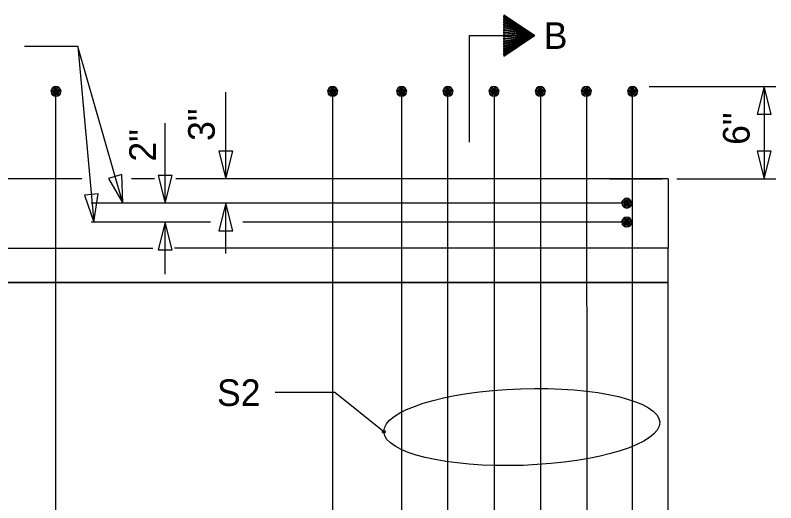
# Model space of a CAD drawing. Extents: x 0 to 34, y -1.9 to 25.4.
# Drawn here: x 17.146 to 21.265, y 5.699 to 8.341 of the extents above; entities that cross this region are included whole.
import ezdxf

# ---------------------------------------------------------------- set-up
doc = ezdxf.new("R2010")
doc.units = 0
for name, color, linetype in [('Arrowhead Terminators CELL', 7, 'Continuous'), ('P_SMU_Concrete_Girder', 7, 'Continuous'), ('P_SMU_Rebar_S_Bar', 7, 'Continuous'), ('SMU_Dimension Lines', 7, 'Continuous'), ('SMU_Text', 7, 'Continuous')]:
    doc.layers.add(name, color=color, linetype=linetype)

msp = doc.modelspace()

# ---------------------------------------------------------------- linework, layer by layer
at = {"layer": 'Arrowhead Terminators CELL'}
msp.add_lwpolyline([(19.7915, 8.1199), (19.9577, 8.2306), (19.7915, 8.1267), (19.7915, 8.1336), (19.9577, 8.2306), (19.7915, 8.1405), (19.7915, 8.1475), (19.9577, 8.2306), (19.7915, 8.1544), (19.7915, 8.1613), (19.9577, 8.2306), (19.7915, 8.1683), (19.7915, 8.1752), (19.9577, 8.2306), (19.7915, 8.1822), (19.7915, 8.1891), (19.9577, 8.2306), (19.7915, 8.196), (19.7915, 8.2029), (19.9577, 8.2306), (19.7915, 8.2099), (19.7915, 8.2168), (19.9577, 8.2306), (19.7915, 8.2237), (19.7915, 8.2376), (19.9577, 8.2306), (19.7915, 8.2445), (19.7915, 8.2514), (19.9577, 8.2306), (19.7915, 8.2584), (19.7915, 8.2653), (19.9577, 8.2306), (19.7915, 8.2722), (19.7915, 8.2791), (19.9577, 8.2306), (19.7915, 8.2861), (19.7915, 8.293), (19.9577, 8.2306), (19.7915, 8.3), (19.7915, 8.3068), (19.9577, 8.2306), (19.7915, 8.3138), (19.7915, 8.3207), (19.9577, 8.2306), (19.7915, 8.3277), (19.7915, 8.3346), (19.9577, 8.2306), (19.7915, 8.3414), (19.7915, 8.1199), (19.9577, 8.2306), (19.7915, 8.1267)], dxfattribs=at)
for points in [[(21.202, 7.9547), (21.1645, 7.8047), (21.2395, 7.8047)], [(18.2872, 7.4547), (18.3247, 7.6047), (18.2497, 7.6047)], [(21.202, 7.4547), (21.2395, 7.6047), (21.1645, 7.6047)], [(17.7292, 7.3231), (17.7237, 7.4777), (17.6516, 7.4569)], [(17.958, 7.3231), (17.9955, 7.4731), (17.9205, 7.4731)], [(17.572, 7.2203), (17.5956, 7.3731), (17.5209, 7.3663)], [(18.2872, 7.3231), (18.2497, 7.1731), (18.3247, 7.1731)], [(17.958, 7.2203), (17.9205, 7.0703), (17.9955, 7.0703)]]:
    msp.add_lwpolyline(points, close=True, dxfattribs=at)
at = {"layer": 'P_SMU_Concrete_Girder'}
for points in [[(17.5061, 7.4547), (14.6611, 7.4547)], [(17.8753, 7.4547), (17.7753, 7.4547)], [(17.9, 7.4547), (17.8753, 7.4547)], [(20.6828, 7.4547), (20.6828, 7.0797), (18.0086, 7.0797)], [(20.6828, 7.4547), (18.0152, 7.4547)], [(5.8343, 7.0797), (17.8912, 7.0797)], [(14.6611, 6.8922), (20.6828, 6.8922), (20.6828, 7.0797), (18.0589, 7.0797)], [(14.6611, 5.2047), (20.6828, 5.2047), (20.6828, 6.8922), (12.9614, 6.8922)]]:
    msp.add_lwpolyline(points, dxfattribs=at)
at = {"layer": 'P_SMU_Rebar_S_Bar'}
for p, q in [((17.3665, 4.6735), (17.3665, 7.9547)), ((18.8656, 4.6735), (18.8656, 7.9547)), ((19.2394, 4.6735), (19.2394, 7.9547)), ((19.4894, 4.6735), (19.4894, 7.9547)), ((20.4894, 4.6735), (20.4894, 7.9547)), ((19.7394, 7.9283), (19.7411, 4.6737)), ((19.9899, 7.9283), (19.9915, 4.6737)), ((20.2408, 7.9283), (20.2424, 4.6737)), ((20.4402, 7.3231), (17.5577, 7.3231)), ((18.204, 7.2203), (17.5577, 7.2203)), ((20.4402, 7.2203), (18.378, 7.2203))]:
    msp.add_line(p, q, dxfattribs=at)
for points in [[(17.3665, 7.9547), (17.3565, 7.9527), (17.3479, 7.947), (17.3422, 7.9384), (17.3401, 7.9283), (17.3422, 7.9182), (17.3479, 7.9096), (17.3564, 7.9039), (17.3665, 7.9019), (17.3766, 7.9039), (17.3852, 7.9096), (17.391, 7.9182), (17.393, 7.9283), (17.391, 7.9384), (17.3853, 7.9469), (17.3767, 7.9527), (17.3665, 7.9547), (17.3665, 7.9283), (17.3665, 7.9019), (17.3564, 7.9039), (17.3665, 7.9283), (17.3479, 7.9096), (17.3422, 7.9182), (17.3665, 7.9283), (17.3401, 7.9283), (17.3422, 7.9384), (17.3665, 7.9283), (17.3479, 7.947), (17.3565, 7.9527), (17.3665, 7.9283), (17.3767, 7.9527), (17.3853, 7.9469), (17.3665, 7.9283), (17.391, 7.9384), (17.393, 7.9283), (17.3665, 7.9283), (17.391, 7.9182), (17.3852, 7.9096), (17.3665, 7.9283), (17.3766, 7.9039)], [(18.8656, 7.9547), (18.8556, 7.9527), (18.847, 7.947), (18.8413, 7.9384), (18.8392, 7.9283), (18.8413, 7.9182), (18.847, 7.9096), (18.8555, 7.9039), (18.8656, 7.9019), (18.8757, 7.9039), (18.8843, 7.9096), (18.8901, 7.9182), (18.8921, 7.9283), (18.8901, 7.9384), (18.8844, 7.9469), (18.8758, 7.9527), (18.8656, 7.9547), (18.8656, 7.9283), (18.8656, 7.9019), (18.8555, 7.9039), (18.8656, 7.9283), (18.847, 7.9096), (18.8413, 7.9182), (18.8656, 7.9283), (18.8392, 7.9283), (18.8413, 7.9384), (18.8656, 7.9283), (18.847, 7.947), (18.8556, 7.9527), (18.8656, 7.9283), (18.8758, 7.9527), (18.8844, 7.9469), (18.8656, 7.9283), (18.8901, 7.9384), (18.8921, 7.9283), (18.8656, 7.9283), (18.8901, 7.9182), (18.8843, 7.9096), (18.8656, 7.9283), (18.8757, 7.9039)], [(19.2394, 7.9547), (19.2294, 7.9527), (19.2208, 7.947), (19.2151, 7.9384), (19.213, 7.9283), (19.2151, 7.9182), (19.2208, 7.9096), (19.2293, 7.9039), (19.2394, 7.9019), (19.2495, 7.9039), (19.2581, 7.9096), (19.2639, 7.9182), (19.2659, 7.9283), (19.2639, 7.9384), (19.2582, 7.9469), (19.2496, 7.9527), (19.2394, 7.9547), (19.2394, 7.9283), (19.2394, 7.9019), (19.2293, 7.9039), (19.2394, 7.9283), (19.2208, 7.9096), (19.2151, 7.9182), (19.2394, 7.9283), (19.213, 7.9283), (19.2151, 7.9384), (19.2394, 7.9283), (19.2208, 7.947), (19.2294, 7.9527), (19.2394, 7.9283), (19.2496, 7.9527), (19.2582, 7.9469), (19.2394, 7.9283), (19.2639, 7.9384), (19.2659, 7.9283), (19.2394, 7.9283), (19.2639, 7.9182), (19.2581, 7.9096), (19.2394, 7.9283), (19.2495, 7.9039)], [(19.4894, 7.9547), (19.4794, 7.9527), (19.4708, 7.947), (19.4651, 7.9384), (19.463, 7.9283), (19.4651, 7.9182), (19.4708, 7.9096), (19.4793, 7.9039), (19.4894, 7.9019), (19.4995, 7.9039), (19.5081, 7.9096), (19.5139, 7.9182), (19.5159, 7.9283), (19.5139, 7.9384), (19.5082, 7.9469), (19.4996, 7.9527), (19.4894, 7.9547), (19.4894, 7.9283), (19.4894, 7.9019), (19.4793, 7.9039), (19.4894, 7.9283), (19.4708, 7.9096), (19.4651, 7.9182), (19.4894, 7.9283), (19.463, 7.9283), (19.4651, 7.9384), (19.4894, 7.9283), (19.4708, 7.947), (19.4794, 7.9527), (19.4894, 7.9283), (19.4996, 7.9527), (19.5082, 7.9469), (19.4894, 7.9283), (19.5139, 7.9384), (19.5159, 7.9283), (19.4894, 7.9283), (19.5139, 7.9182), (19.5081, 7.9096), (19.4894, 7.9283), (19.4995, 7.9039)], [(19.7394, 7.9547), (19.7294, 7.9527), (19.7208, 7.947), (19.7151, 7.9384), (19.713, 7.9283), (19.7151, 7.9182), (19.7208, 7.9096), (19.7293, 7.9039), (19.7394, 7.9019), (19.7495, 7.9039), (19.7581, 7.9096), (19.7639, 7.9182), (19.7659, 7.9283), (19.7639, 7.9384), (19.7582, 7.9469), (19.7496, 7.9527), (19.7394, 7.9547), (19.7394, 7.9283), (19.7394, 7.9019), (19.7293, 7.9039), (19.7394, 7.9283), (19.7208, 7.9096), (19.7151, 7.9182), (19.7394, 7.9283), (19.713, 7.9283), (19.7151, 7.9384), (19.7394, 7.9283), (19.7208, 7.947), (19.7294, 7.9527), (19.7394, 7.9283), (19.7496, 7.9527), (19.7582, 7.9469), (19.7394, 7.9283), (19.7639, 7.9384), (19.7659, 7.9283), (19.7394, 7.9283), (19.7639, 7.9182), (19.7581, 7.9096), (19.7394, 7.9283), (19.7495, 7.9039)], [(19.9894, 7.9547), (19.9793, 7.9527), (19.9707, 7.947), (19.965, 7.9384), (19.963, 7.9283), (19.965, 7.9182), (19.9707, 7.9096), (19.9793, 7.9039), (19.9894, 7.9019), (19.9995, 7.9039), (20.0081, 7.9096), (20.0138, 7.9182), (20.0158, 7.9283), (20.0138, 7.9384), (20.0081, 7.9469), (19.9996, 7.9527), (19.9894, 7.9547), (19.9894, 7.9283), (19.9894, 7.9019), (19.9793, 7.9039), (19.9894, 7.9283), (19.9707, 7.9096), (19.965, 7.9182), (19.9894, 7.9283), (19.963, 7.9283), (19.965, 7.9384), (19.9894, 7.9283), (19.9707, 7.947), (19.9793, 7.9527), (19.9894, 7.9283), (19.9996, 7.9527), (20.0081, 7.9469), (19.9894, 7.9283), (20.0138, 7.9384), (20.0158, 7.9283), (19.9894, 7.9283), (20.0138, 7.9182), (20.0081, 7.9096), (19.9894, 7.9283), (19.9995, 7.9039)], [(20.2394, 7.9547), (20.2293, 7.9527), (20.2207, 7.947), (20.215, 7.9384), (20.213, 7.9283), (20.215, 7.9182), (20.2207, 7.9096), (20.2293, 7.9039), (20.2394, 7.9019), (20.2495, 7.9039), (20.2581, 7.9096), (20.2638, 7.9182), (20.2658, 7.9283), (20.2638, 7.9384), (20.2581, 7.9469), (20.2495, 7.9527), (20.2394, 7.9547), (20.2394, 7.9283), (20.2394, 7.9019), (20.2293, 7.9039), (20.2394, 7.9283), (20.2207, 7.9096), (20.215, 7.9182), (20.2394, 7.9283), (20.213, 7.9283), (20.215, 7.9384), (20.2394, 7.9283), (20.2207, 7.947), (20.2293, 7.9527), (20.2394, 7.9283), (20.2495, 7.9527), (20.2581, 7.9469), (20.2394, 7.9283), (20.2638, 7.9384), (20.2658, 7.9283), (20.2394, 7.9283), (20.2638, 7.9182), (20.2581, 7.9096), (20.2394, 7.9283), (20.2495, 7.9039)], [(20.4894, 7.9547), (20.4793, 7.9527), (20.4707, 7.947), (20.465, 7.9384), (20.463, 7.9283), (20.465, 7.9182), (20.4707, 7.9096), (20.4792, 7.9039), (20.4894, 7.9019), (20.4994, 7.9039), (20.508, 7.9096), (20.5138, 7.9182), (20.5158, 7.9283), (20.5138, 7.9384), (20.5081, 7.9469), (20.4995, 7.9527), (20.4894, 7.9547), (20.4894, 7.9283), (20.4894, 7.9019), (20.4792, 7.9039), (20.4894, 7.9283), (20.4707, 7.9096), (20.465, 7.9182), (20.4894, 7.9283), (20.463, 7.9283), (20.465, 7.9384), (20.4894, 7.9283), (20.4707, 7.947), (20.4793, 7.9527), (20.4894, 7.9283), (20.4995, 7.9527), (20.5081, 7.9469), (20.4894, 7.9283), (20.5138, 7.9384), (20.5158, 7.9283), (20.4894, 7.9283), (20.5138, 7.9182), (20.508, 7.9096), (20.4894, 7.9283), (20.4994, 7.9039)], [(20.4583, 7.3496), (20.4482, 7.3476), (20.4396, 7.3418), (20.4339, 7.3332), (20.4319, 7.3231), (20.4339, 7.313), (20.4396, 7.3044), (20.4481, 7.2988), (20.4583, 7.2967), (20.4683, 7.2988), (20.4769, 7.3044), (20.4827, 7.313), (20.4847, 7.3231), (20.4827, 7.3332), (20.477, 7.3418), (20.4685, 7.3476), (20.4583, 7.3496), (20.4583, 7.3231), (20.4583, 7.2967), (20.4481, 7.2988), (20.4583, 7.3231), (20.4396, 7.3044), (20.4339, 7.313), (20.4583, 7.3231), (20.4319, 7.3231), (20.4339, 7.3332), (20.4583, 7.3231), (20.4396, 7.3418), (20.4482, 7.3476), (20.4583, 7.3231), (20.4685, 7.3476), (20.477, 7.3418), (20.4583, 7.3231), (20.4827, 7.3332), (20.4847, 7.3231), (20.4583, 7.3231), (20.4827, 7.313), (20.4769, 7.3044), (20.4583, 7.3231), (20.4683, 7.2988)], [(20.4583, 7.2467), (20.4482, 7.2448), (20.4396, 7.239), (20.4339, 7.2304), (20.4319, 7.2203), (20.4339, 7.2102), (20.4396, 7.2016), (20.4481, 7.196), (20.4583, 7.1939), (20.4683, 7.196), (20.4769, 7.2016), (20.4827, 7.2102), (20.4847, 7.2203), (20.4827, 7.2304), (20.477, 7.239), (20.4685, 7.2448), (20.4583, 7.2467), (20.4583, 7.2203), (20.4583, 7.1939), (20.4481, 7.196), (20.4583, 7.2203), (20.4396, 7.2016), (20.4339, 7.2102), (20.4583, 7.2203), (20.4319, 7.2203), (20.4339, 7.2304), (20.4583, 7.2203), (20.4396, 7.239), (20.4482, 7.2448), (20.4583, 7.2203), (20.4685, 7.2448), (20.477, 7.239), (20.4583, 7.2203), (20.4827, 7.2304), (20.4847, 7.2203), (20.4583, 7.2203), (20.4827, 7.2102), (20.4769, 7.2016), (20.4583, 7.2203), (20.4683, 7.196)]]:
    msp.add_lwpolyline(points, dxfattribs=at)
at = {"layer": 'SMU_Dimension Lines'}
for p, q in [((17.4848, 8.1713), (17.572, 7.2203)), ((20.5788, 7.9547), (21.265, 7.9547)), ((21.202, 7.9547), (21.202, 7.4547)), ((18.2872, 7.4547), (18.2872, 7.9241)), ((17.958, 7.3231), (17.958, 7.7556)), ((20.3669, 7.4547), (20.65, 7.4547)), ((20.7299, 7.4547), (21.265, 7.4547)), ((18.2872, 7.0498), (18.2872, 7.3231)), ((17.958, 6.9391), (17.958, 7.2203))]:
    msp.add_line(p, q, dxfattribs=at)
for points in [[(19.6068, 7.6535), (19.6068, 8.2306), (19.9577, 8.2306)], [(17.7292, 7.3231), (17.4848, 8.1713), (17.1967, 8.1713)], [(19.1424, 6.0842), (18.8763, 6.2962), (18.554, 6.2962)]]:
    msp.add_lwpolyline(points, dxfattribs=at)
msp.add_circle((19.1424, 6.0842), 0.00771, dxfattribs=at)
msp.add_ellipse((19.8895, 6.1099), major_axis=(-0.7472, -0.0257), ratio=0.277702, dxfattribs=at)

# ---------------------------------------------------------------- texts
at = {"layer": 'SMU_Text'}
for s, p in [('B', (20.0082, 8.1587)), ('S2', (18.2389, 6.2242))]:
    msp.add_text(s, height=0.144, dxfattribs=at).set_placement(p)
for s, p in [('3"', (18.2266, 7.6601)), ('6"', (21.1232, 7.6389)), ('2"', (17.9078, 7.5482))]:
    msp.add_text(s, height=0.144, rotation=90, dxfattribs=at).set_placement(p)

doc.saveas('drawing.dxf')
